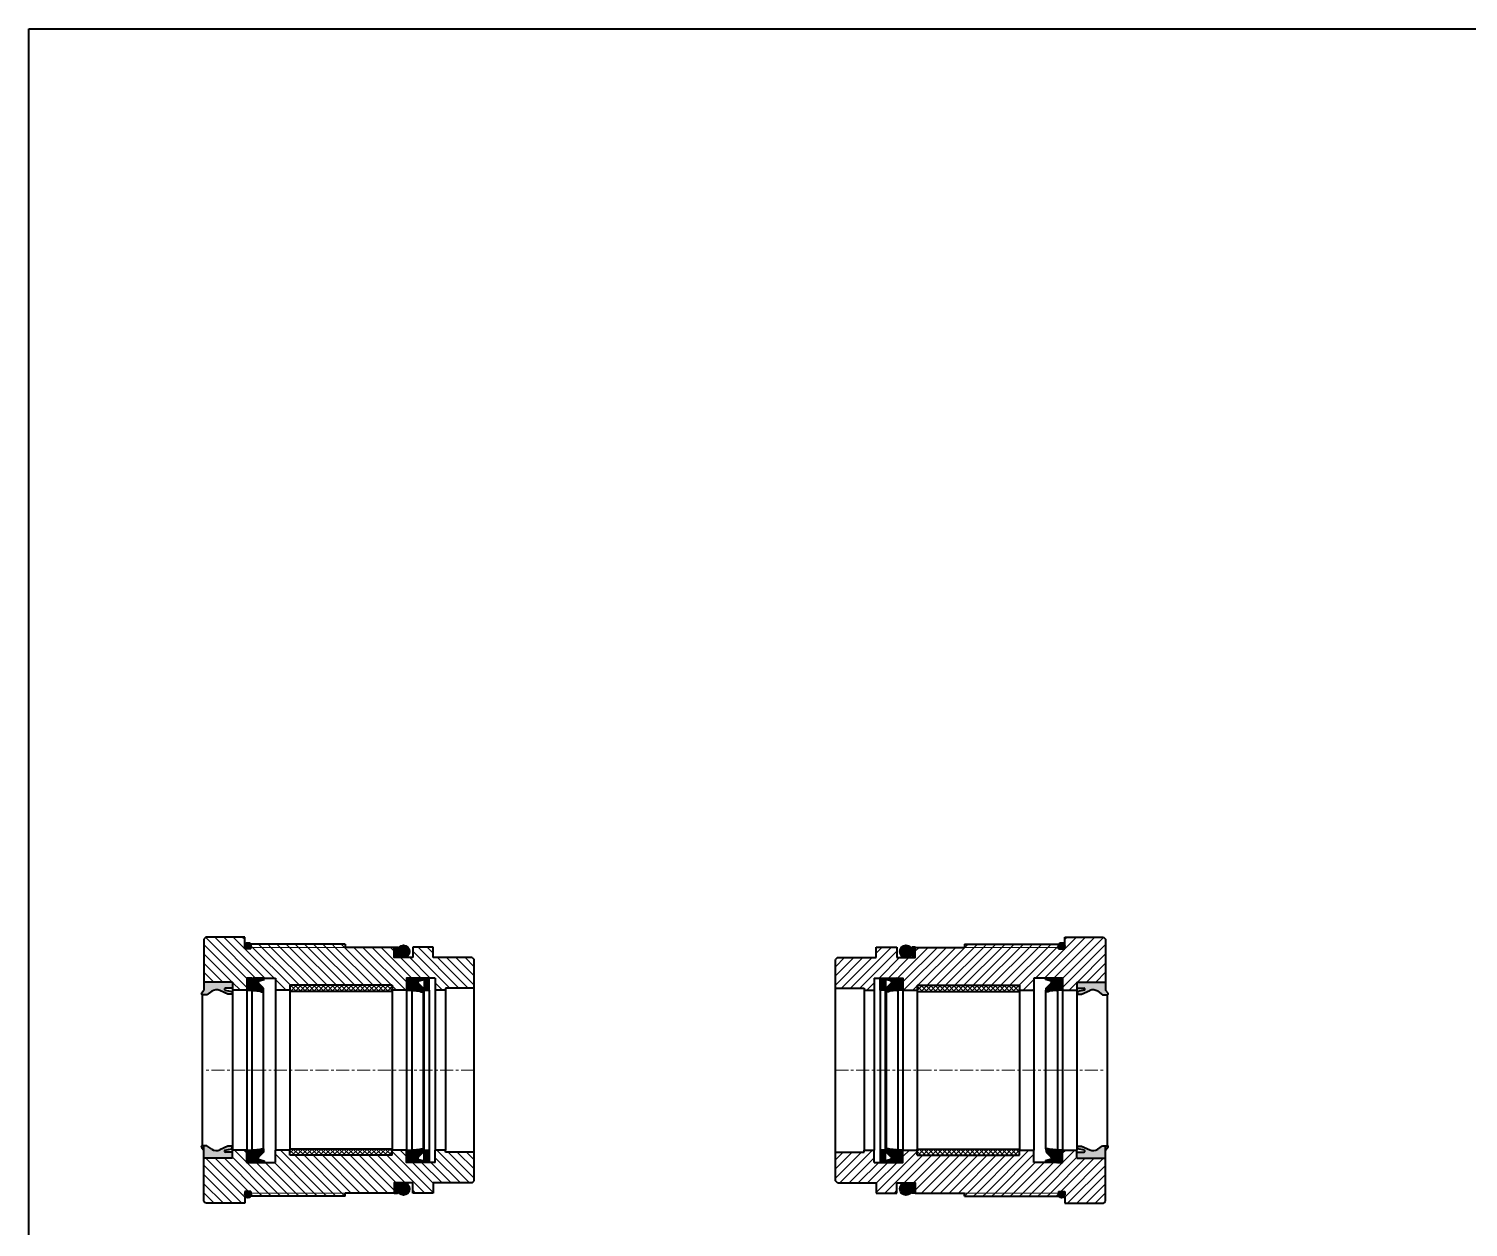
# Model space of a CAD drawing. Header units: millimetres. Extents: x -11382 to 23553, y -372 to 10786.
# Drawn here: x 12984 to 13687, y 5190 to 5775 of the extents above; entities that cross this region are included whole.
import ezdxf

# ---------------------------------------------------------------- set-up
doc = ezdxf.new("R2010")
doc.units = ezdxf.units.MM
doc.header["$LTSCALE"] = 0.2
doc.linetypes.add('CENTER', pattern=[50.8, 31.75, -6.35, 6.35, -6.35])
for name, color, linetype, lineweight in [('đường bao thấy', 7, 'Continuous', 40), ('đường mặt cắt', 160, 'Continuous', 15), ('đường nét mảnh', 220, 'Continuous', 15), ('đường nét tâm', 137, 'CENTER', 15)]:
    doc.layers.add(name, color=color, linetype=linetype, lineweight=lineweight)
pattern_1 = [(45, (-212.0643, 151.0592), (-2.245064, 2.245064), [])]
pattern_2 = [(45, (-212.0643, 151.0592), (-1.12253202, 1.12253202), []), (135, (-212.0643, 151.0592), (-1.12253202, -1.12253202), [])]
pattern_3 = [(135, (26791.1853, 151.0592), (2.245064, 2.245064), [])]
pattern_4 = [(135, (26791.1853, 151.0592), (1.12253202, 1.12253202), []), (45, (26791.1853, 151.0592), (1.12253202, -1.12253202), [])]

msp = doc.modelspace()

# ---------------------------------------------------------------- hatches: boundary and pattern name
at = {"layer": 'đường bao thấy'}
for color, points in [(256, [(13092.349, 5327.637, 1), (13089.349, 5327.637, 1)]), (256, [(13489.772, 5327.637, 1), (13486.772, 5327.637, 1)]), (256, [(13162.349, 5321.872), (13163.849, 5321.872), (13163.849, 5326.872), (13162.349, 5326.872)]), (2, [(13163.849, 5324.872, 1), (13169.849, 5324.872, 1)]), (2, [(13415.272, 5324.872, 1), (13409.272, 5324.872, 1)]), (256, [(13416.772, 5321.872), (13415.272, 5321.872), (13415.272, 5326.872), (13416.772, 5326.872)]), (3, [(13077.128, 5305.783), (13081.111, 5304.034), (13083.148, 5304.034), (13083.148, 5305.286), (13080.057, 5305.886, -1.1285066), (13079.937, 5306.872), (13083.349, 5306.872), (13083.349, 5309.872), (13069.349, 5309.872), (13069.349, 5306.01), (13068.179, 5304.531, 0.6268994), (13068.571, 5303.721), (13069.148, 5303.721), (13070.849, 5303.721), (13073.214, 5305.389, -0.2628217)]), (256, [(13090.349, 5311.872), (13092.849, 5311.872), (13092.849, 5305.872), (13090.349, 5305.872)]), (3, [(13092.849, 5311.177, -0.3797371), (13093.465, 5311.872), (13093.731, 5311.872), (13098.882, 5311.732), (13098.777, 5311.128), (13096.359, 5310.545, 0.5799233), (13096.02, 5309.378), (13098.461, 5306.85), (13098.478, 5305.184), (13097.427, 5305.184), (13096.797, 5305.447), (13093.491, 5305.784, -0.3901748), (13092.849, 5306.482)]), (256, [(13168.349, 5311.872), (13170.849, 5311.872), (13170.849, 5305.872), (13168.349, 5305.872)]), (3, [(13174.02, 5309.378), (13176.461, 5306.85), (13176.478, 5305.184), (13175.427, 5305.184), (13174.797, 5305.447), (13171.464, 5305.787, -0.3793349), (13170.849, 5306.482), (13170.849, 5311.177, -0.3797371), (13171.465, 5311.872), (13171.731, 5311.872), (13176.882, 5311.732), (13176.777, 5311.128), (13174.359, 5310.545, 0.5799233)]), (256, [(13179.389, 5305.872), (13176.889, 5305.872), (13176.889, 5311.872), (13179.389, 5311.872)]), (256, [(13399.732, 5305.872), (13402.232, 5305.872), (13402.232, 5311.872), (13399.732, 5311.872)]), (3, [(13405.101, 5309.378), (13402.66, 5306.85), (13402.643, 5305.184), (13403.694, 5305.184), (13404.324, 5305.447), (13407.657, 5305.787, 0.3793349), (13408.272, 5306.482), (13408.272, 5311.177, 0.3797371), (13407.656, 5311.872), (13407.39, 5311.872), (13402.239, 5311.732), (13402.344, 5311.128), (13404.762, 5310.545, -0.5799233)]), (256, [(13410.772, 5311.872), (13408.272, 5311.872), (13408.272, 5305.872), (13410.772, 5305.872)]), (3, [(13486.272, 5311.177, 0.3797371), (13485.656, 5311.872), (13485.39, 5311.872), (13480.239, 5311.732), (13480.344, 5311.128), (13482.762, 5310.545, -0.5799233), (13483.101, 5309.378), (13480.66, 5306.85), (13480.643, 5305.184), (13481.694, 5305.184), (13482.324, 5305.447), (13485.63, 5305.784, 0.3901748), (13486.272, 5306.482)]), (256, [(13488.772, 5311.872), (13486.272, 5311.872), (13486.272, 5305.872), (13488.772, 5305.872)]), (3, [(13501.993, 5305.783), (13498.009, 5304.034), (13495.973, 5304.034), (13495.973, 5305.286), (13499.064, 5305.886, 1.1285066), (13499.184, 5306.872), (13495.772, 5306.872), (13495.772, 5309.872), (13509.772, 5309.872), (13509.772, 5306.01), (13510.942, 5304.531, -0.6268994), (13510.55, 5303.721), (13509.973, 5303.721), (13508.272, 5303.721), (13505.907, 5305.389, 0.2628217)]), (3, [(13073.214, 5228.354), (13070.849, 5230.023), (13069.148, 5230.023), (13068.571, 5230.023, 0.6268994), (13068.179, 5229.213), (13069.349, 5227.733), (13069.349, 5223.872), (13083.349, 5223.872), (13083.349, 5226.872), (13079.937, 5226.872, -1.1285066), (13080.057, 5227.857), (13083.148, 5228.457), (13083.148, 5229.71), (13081.111, 5229.71), (13077.128, 5227.961, -0.2628217)]), (256, [(13090.349, 5227.872), (13092.849, 5227.872), (13092.849, 5221.872), (13090.349, 5221.872)]), (3, [(13092.849, 5222.567, 0.3797371), (13093.465, 5221.872), (13093.731, 5221.872), (13098.882, 5222.012), (13098.777, 5222.615), (13096.359, 5223.198, -0.5799233), (13096.02, 5224.365), (13098.461, 5226.893), (13098.478, 5228.559), (13097.427, 5228.559), (13096.797, 5228.296), (13093.491, 5227.959, 0.3901748), (13092.849, 5227.262)]), (256, [(13168.349, 5227.872), (13170.849, 5227.872), (13170.849, 5221.872), (13168.349, 5221.872)]), (3, [(13170.849, 5222.567, 0.3797371), (13171.465, 5221.872), (13171.731, 5221.872), (13176.882, 5222.012), (13176.777, 5222.615), (13174.359, 5223.198, -0.5799233), (13174.02, 5224.365), (13176.461, 5226.893), (13176.478, 5228.559), (13175.427, 5228.559), (13174.797, 5228.296), (13171.491, 5227.959, 0.3901748), (13170.849, 5227.262)]), (256, [(13179.389, 5221.872), (13176.889, 5221.872), (13176.889, 5227.872), (13179.389, 5227.872)]), (256, [(13399.732, 5221.872), (13402.232, 5221.872), (13402.232, 5227.872), (13399.732, 5227.872)]), (3, [(13408.272, 5222.567, -0.3797371), (13407.656, 5221.872), (13407.39, 5221.872), (13402.239, 5222.012), (13402.344, 5222.615), (13404.762, 5223.198, 0.5799233), (13405.101, 5224.365), (13402.66, 5226.893), (13402.643, 5228.559), (13403.694, 5228.559), (13404.324, 5228.296), (13407.63, 5227.959, -0.3901748), (13408.272, 5227.262)]), (256, [(13410.772, 5227.872), (13408.272, 5227.872), (13408.272, 5221.872), (13410.772, 5221.872)]), (3, [(13486.272, 5222.567, -0.3797371), (13485.656, 5221.872), (13485.39, 5221.872), (13480.239, 5222.012), (13480.344, 5222.615), (13482.762, 5223.198, 0.5799233), (13483.101, 5224.365), (13480.66, 5226.893), (13480.643, 5228.559), (13481.694, 5228.559), (13482.324, 5228.296), (13485.63, 5227.959, -0.3901748), (13486.272, 5227.262)]), (256, [(13488.772, 5227.872), (13486.272, 5227.872), (13486.272, 5221.872), (13488.772, 5221.872)]), (3, [(13505.907, 5228.354), (13508.272, 5230.023), (13509.973, 5230.023), (13510.55, 5230.023, -0.6268994), (13510.942, 5229.213), (13509.772, 5227.733), (13509.772, 5223.872), (13495.772, 5223.872), (13495.772, 5226.872), (13499.184, 5226.872, 1.1285066), (13499.064, 5227.857), (13495.973, 5228.457), (13495.973, 5229.71), (13498.009, 5229.71), (13501.993, 5227.961, 0.2628217)]), (256, [(13162.349, 5206.872), (13163.849, 5206.872), (13163.849, 5211.872), (13162.349, 5211.872)]), (2, [(13169.849, 5208.872, 1), (13163.849, 5208.872, 1)]), (2, [(13415.272, 5208.872, 1), (13409.272, 5208.872, 1)]), (256, [(13416.772, 5206.872), (13415.272, 5206.872), (13415.272, 5211.872), (13416.772, 5211.872)]), (256, [(13092.349, 5206.106, 1), (13089.349, 5206.106, 1)]), (256, [(13489.772, 5206.106, 1), (13486.772, 5206.106, 1)])]:
    msp.add_hatch(color=color, dxfattribs=at).paths.add_polyline_path(points)
at = {"layer": 'đường mặt cắt'}
h = msp.add_hatch(dxfattribs=at)
h.set_pattern_fill('ANSI31', color=256, style=0)
h.set_pattern_definition(pattern_3)
h.paths.add_polyline_path([(13092.124, 5326.848, -0.7552687), (13089.349, 5327.637), (13089.349, 5331.872), (13069.349, 5331.872), (13069.349, 5309.872), (13083.349, 5309.872), (13083.349, 5305.872), (13090.349, 5305.872), (13090.349, 5311.872), (13093.465, 5311.872, -0.0434044), (13093.587, 5311.876), (13093.731, 5311.872), (13104.349, 5311.872), (13104.349, 5305.872), (13111.349, 5305.872), (13111.349, 5308.372), (13161.349, 5308.372), (13161.349, 5305.872), (13168.349, 5305.872), (13168.349, 5311.872), (13171.465, 5311.872, -0.0434044), (13171.587, 5311.876), (13171.731, 5311.872), (13182.349, 5311.872), (13182.349, 5305.872), (13187.349, 5305.872), (13187.349, 5306.872), (13201.349, 5306.872), (13201.349, 5321.872), (13181.349, 5321.872), (13181.349, 5326.872), (13171.349, 5326.872), (13171.349, 5321.872), (13162.349, 5321.872), (13162.349, 5326.848), (13138.349, 5326.848)])
h = msp.add_hatch(dxfattribs=at)
h.set_pattern_fill('ANSI31', color=256, style=0)
h.set_pattern_definition(pattern_1)
h.paths.add_polyline_path([(13486.997, 5326.848, 0.7552687), (13489.772, 5327.637), (13489.772, 5331.872), (13509.772, 5331.872), (13509.772, 5309.872), (13495.772, 5309.872), (13495.772, 5305.872), (13488.772, 5305.872), (13488.772, 5311.872), (13485.656, 5311.872, 0.0434044), (13485.534, 5311.876), (13485.39, 5311.872), (13474.772, 5311.872), (13474.772, 5305.872), (13467.772, 5305.872), (13467.772, 5308.372), (13417.772, 5308.372), (13417.772, 5305.872), (13410.772, 5305.872), (13410.772, 5311.872), (13407.656, 5311.872, 0.0434044), (13407.534, 5311.876), (13407.39, 5311.872), (13396.772, 5311.872), (13396.772, 5305.872), (13391.772, 5305.872), (13391.772, 5306.872), (13377.772, 5306.872), (13377.772, 5321.872), (13397.772, 5321.872), (13397.772, 5326.872), (13407.772, 5326.872), (13407.772, 5321.872), (13416.772, 5321.872), (13416.772, 5326.848), (13440.772, 5326.848)])
h = msp.add_hatch(dxfattribs=at)
h.set_pattern_fill('ANSI31', color=256, style=0)
h.set_pattern_definition(pattern_3)
h.paths.add_polyline_path([(13138.349, 5328.448), (13138.349, 5326.848), (13092.124, 5326.848, 0.1394267), (13092.349, 5327.637), (13092.349, 5328.448)])
h = msp.add_hatch(dxfattribs=at)
h.set_pattern_fill('ANSI31', color=256, style=0)
h.set_pattern_definition(pattern_1)
h.paths.add_polyline_path([(13440.772, 5328.448), (13440.772, 5326.848), (13486.997, 5326.848, -0.1394267), (13486.772, 5327.637), (13486.772, 5328.448)])
h = msp.add_hatch(dxfattribs=at)
h.set_pattern_fill('ANSI37', color=1, scale=0.5, style=0)
h.set_pattern_definition(pattern_4)
h.paths.add_polyline_path([(13111.349, 5305.372), (13111.349, 5308.372), (13161.349, 5308.372), (13161.349, 5305.372)])
h = msp.add_hatch(dxfattribs=at)
h.set_pattern_fill('ANSI37', color=1, scale=0.5, style=0)
h.set_pattern_definition(pattern_2)
h.paths.add_polyline_path([(13467.772, 5305.372), (13467.772, 5308.372), (13417.772, 5308.372), (13417.772, 5305.372)])
h = msp.add_hatch(dxfattribs=at)
h.set_pattern_fill('ANSI31', color=256, style=0)
h.set_pattern_definition(pattern_3)
h.paths.add_polyline_path([(13111.349, 5225.372), (13111.349, 5227.872), (13104.349, 5227.872), (13104.349, 5221.872), (13090.349, 5221.872), (13090.349, 5227.872), (13083.349, 5227.872), (13083.349, 5223.872), (13069.349, 5223.872), (13069.349, 5201.872), (13089.349, 5201.872), (13089.349, 5205.296), (13089.587, 5205.296, -0.1437232), (13089.349, 5206.106, -0.7552687), (13092.124, 5206.896), (13138.349, 5206.896), (13162.349, 5206.896), (13162.349, 5211.872), (13171.349, 5211.872), (13171.349, 5206.872), (13181.349, 5206.872), (13181.349, 5211.872), (13201.349, 5211.872), (13201.349, 5226.872), (13187.349, 5226.872), (13187.349, 5227.872), (13182.349, 5227.872), (13182.349, 5221.872), (13168.349, 5221.872), (13168.349, 5227.872), (13161.349, 5227.872), (13161.349, 5225.372)])
h = msp.add_hatch(dxfattribs=at)
h.set_pattern_fill('ANSI37', color=1, scale=0.5, style=0)
h.set_pattern_definition(pattern_4)
h.paths.add_polyline_path([(13111.349, 5225.372), (13111.349, 5228.372), (13161.349, 5228.372), (13161.349, 5225.372)])
h = msp.add_hatch(dxfattribs=at)
h.set_pattern_fill('ANSI31', color=256, style=0)
h.set_pattern_definition(pattern_1)
h.paths.add_polyline_path([(13467.772, 5225.372), (13467.772, 5227.872), (13474.772, 5227.872), (13474.772, 5221.872), (13488.772, 5221.872), (13488.772, 5227.872), (13495.772, 5227.872), (13495.772, 5223.872), (13509.772, 5223.872), (13509.772, 5201.872), (13489.772, 5201.872), (13489.772, 5205.296), (13489.534, 5205.296, 0.1437232), (13489.772, 5206.106, 0.7552687), (13486.997, 5206.896), (13440.772, 5206.896), (13416.772, 5206.896), (13416.772, 5211.872), (13407.772, 5211.872), (13407.772, 5206.872), (13397.772, 5206.872), (13397.772, 5211.872), (13377.772, 5211.872), (13377.772, 5226.872), (13391.772, 5226.872), (13391.772, 5227.872), (13396.772, 5227.872), (13396.772, 5221.872), (13410.772, 5221.872), (13410.772, 5227.872), (13417.772, 5227.872), (13417.772, 5225.372)])
h = msp.add_hatch(dxfattribs=at)
h.set_pattern_fill('ANSI37', color=1, scale=0.5, style=0)
h.set_pattern_definition(pattern_2)
h.paths.add_polyline_path([(13467.772, 5225.372), (13467.772, 5228.372), (13417.772, 5228.372), (13417.772, 5225.372)])
h = msp.add_hatch(dxfattribs=at)
h.set_pattern_fill('ANSI31', color=256, style=0)
h.set_pattern_definition(pattern_3)
h.paths.add_polyline_path([(13138.349, 5206.896), (13138.349, 5205.296), (13092.349, 5205.296), (13092.349, 5206.106, 0.1394267), (13092.124, 5206.896)])
h = msp.add_hatch(dxfattribs=at)
h.set_pattern_fill('ANSI31', color=256, style=0)
h.set_pattern_definition(pattern_1)
h.paths.add_polyline_path([(13440.772, 5206.896), (13440.772, 5205.296), (13486.772, 5205.296), (13486.772, 5206.106, -0.1394267), (13486.997, 5206.896)])

# ---------------------------------------------------------------- linework, layer by layer
at = {"layer": 'đường bao thấy'}
for p, q in [((13070.349, 5331.872), (13069.349, 5330.872)), ((13069.349, 5330.872), (13069.349, 5306.01)), ((13089.349, 5331.872), (13070.349, 5331.872)), ((13089.349, 5327.648), (13089.349, 5331.872)), ((13489.772, 5331.872), (13508.772, 5331.872)), ((13489.772, 5327.648), (13489.772, 5331.872)), ((13508.772, 5331.872), (13509.772, 5330.872)), ((13509.772, 5330.872), (13509.772, 5306.01)), ((13089.349, 5326.137), (13089.349, 5327.648)), ((13090.849, 5326.137), (13089.349, 5326.137)), ((13092.349, 5326.137), (13090.849, 5326.137)), ((13138.349, 5328.448), (13092.349, 5328.448)), ((13092.349, 5326.137), (13092.349, 5328.448)), ((13138.349, 5328.448), (13138.349, 5326.848)), ((13162.349, 5326.848), (13138.349, 5326.848)), ((13162.349, 5321.872), (13162.349, 5326.848)), ((13171.349, 5321.872), (13162.349, 5321.872)), ((13171.349, 5326.872), (13171.349, 5321.872)), ((13181.349, 5326.872), (13171.349, 5326.872)), ((13181.349, 5321.872), (13181.349, 5326.872)), ((13200.349, 5321.872), (13181.349, 5321.872)), ((13200.349, 5321.872), (13201.349, 5320.872)), ((13378.772, 5321.872), (13377.772, 5320.872)), ((13378.772, 5321.872), (13397.772, 5321.872)), ((13397.772, 5321.872), (13397.772, 5326.872)), ((13397.772, 5326.872), (13407.772, 5326.872)), ((13407.772, 5326.872), (13407.772, 5321.872)), ((13407.772, 5321.872), (13416.772, 5321.872)), ((13416.772, 5321.872), (13416.772, 5326.848)), ((13416.772, 5326.848), (13440.772, 5326.848)), ((13440.772, 5328.448), (13440.772, 5326.848)), ((13440.772, 5328.448), (13486.772, 5328.448)), ((13486.772, 5326.137), (13486.772, 5328.448)), ((13486.772, 5326.137), (13488.272, 5326.137)), ((13488.272, 5326.137), (13489.772, 5326.137)), ((13489.772, 5326.137), (13489.772, 5327.648)), ((13201.349, 5212.872), (13201.349, 5320.872)), ((13377.772, 5212.872), (13377.772, 5320.872)), ((13083.349, 5309.872), (13069.349, 5309.872)), ((13083.349, 5309.872), (13069.349, 5309.872)), ((13069.349, 5309.872), (13069.349, 5306.01)), ((13083.349, 5309.872), (13083.349, 5305.872)), ((13083.349, 5309.872), (13083.349, 5306.872)), ((13090.349, 5311.872), (13090.349, 5305.872)), ((13090.349, 5311.872), (13104.349, 5311.872)), ((13090.349, 5311.872), (13090.349, 5305.872)), ((13092.849, 5311.177), (13092.849, 5306.482)), ((13098.882, 5311.732), (13093.549, 5311.877)), ((13098.461, 5306.85), (13096.02, 5309.378)), ((13096.359, 5310.545), (13098.777, 5311.128)), ((13098.777, 5311.128), (13098.882, 5311.732)), ((13104.349, 5311.872), (13104.349, 5305.872)), ((13104.349, 5308.372), (13104.349, 5305.872)), ((13111.349, 5308.372), (13111.349, 5305.372)), ((13161.349, 5308.372), (13111.349, 5308.372)), ((13161.349, 5308.372), (13161.349, 5305.372)), ((13168.349, 5311.872), (13168.349, 5305.872)), ((13182.349, 5311.872), (13168.349, 5311.872)), ((13170.849, 5311.177), (13170.849, 5306.482)), ((13176.882, 5311.732), (13171.549, 5311.877)), ((13176.461, 5306.85), (13174.02, 5309.378)), ((13174.359, 5310.545), (13176.777, 5311.128)), ((13176.777, 5311.128), (13176.882, 5311.732)), ((13182.349, 5311.872), (13182.349, 5305.872)), ((13396.772, 5311.872), (13396.772, 5305.872)), ((13396.772, 5311.872), (13410.772, 5311.872)), ((13402.239, 5311.732), (13407.572, 5311.877)), ((13402.344, 5311.128), (13402.239, 5311.732)), ((13404.762, 5310.545), (13402.344, 5311.128)), ((13402.66, 5306.85), (13405.101, 5309.378)), ((13408.272, 5311.177), (13408.272, 5306.482)), ((13410.772, 5311.872), (13410.772, 5305.872)), ((13417.772, 5308.372), (13417.772, 5305.372)), ((13417.772, 5308.372), (13467.772, 5308.372)), ((13467.772, 5308.372), (13467.772, 5305.372)), ((13474.772, 5311.872), (13474.772, 5305.872)), ((13488.772, 5311.872), (13474.772, 5311.872)), ((13474.772, 5308.372), (13474.772, 5305.872)), ((13480.239, 5311.732), (13485.572, 5311.877)), ((13480.344, 5311.128), (13480.239, 5311.732)), ((13482.762, 5310.545), (13480.344, 5311.128)), ((13480.66, 5306.85), (13483.101, 5309.378)), ((13486.272, 5311.177), (13486.272, 5306.482)), ((13488.772, 5311.872), (13488.772, 5305.872)), ((13488.772, 5311.872), (13488.772, 5305.872)), ((13495.772, 5309.872), (13509.772, 5309.872)), ((13495.772, 5309.872), (13495.772, 5305.872)), ((13495.772, 5309.872), (13509.772, 5309.872)), ((13495.772, 5309.872), (13495.772, 5306.872)), ((13509.772, 5309.872), (13509.772, 5306.01)), ((13068.179, 5304.531), (13069.349, 5306.01)), ((13069.148, 5303.721), (13068.571, 5303.721)), ((13068.571, 5303.721), (13068.571, 5230.023)), ((13070.849, 5303.721), (13069.148, 5303.721)), ((13073.214, 5305.389), (13070.849, 5303.721)), ((13081.111, 5304.034), (13077.128, 5305.783)), ((13079.645, 5305.966), (13083.148, 5305.286)), ((13083.349, 5306.872), (13079.937, 5306.872)), ((13083.148, 5304.034), (13081.111, 5304.034)), ((13083.148, 5305.286), (13083.148, 5304.034)), ((13090.349, 5305.872), (13083.349, 5305.872)), ((13083.349, 5305.872), (13083.349, 5227.872)), ((13090.349, 5305.872), (13090.349, 5227.872)), ((13092.849, 5305.872), (13092.849, 5227.872)), ((13093.491, 5305.784), (13096.797, 5305.447)), ((13096.797, 5305.447), (13097.427, 5305.184)), ((13097.427, 5305.184), (13098.478, 5305.184)), ((13098.478, 5305.184), (13098.461, 5306.85)), ((13098.478, 5228.559), (13098.478, 5305.184)), ((13111.349, 5305.872), (13104.349, 5305.872)), ((13104.349, 5305.872), (13104.349, 5227.872)), ((13161.349, 5305.372), (13111.349, 5305.372)), ((13111.349, 5305.372), (13111.349, 5228.372)), ((13168.349, 5305.872), (13161.349, 5305.872)), ((13161.349, 5305.372), (13161.349, 5228.372)), ((13168.349, 5305.872), (13168.349, 5227.872)), ((13170.849, 5305.872), (13170.849, 5227.872)), ((13171.491, 5305.784), (13174.797, 5305.447)), ((13174.797, 5305.447), (13175.427, 5305.184)), ((13175.427, 5305.184), (13176.478, 5305.184)), ((13176.478, 5305.184), (13176.461, 5306.85)), ((13176.478, 5305.184), (13176.478, 5228.559)), ((13176.889, 5227.872), (13176.889, 5305.872)), ((13179.389, 5305.872), (13179.389, 5227.872)), ((13187.349, 5305.872), (13182.349, 5305.872)), ((13182.349, 5305.872), (13182.349, 5227.872)), ((13187.349, 5306.872), (13187.349, 5305.872)), ((13201.349, 5306.872), (13187.349, 5306.872)), ((13187.349, 5305.872), (13187.349, 5227.872)), ((13377.772, 5306.872), (13391.772, 5306.872)), ((13391.772, 5306.872), (13391.772, 5305.872)), ((13391.772, 5305.872), (13396.772, 5305.872)), ((13391.772, 5305.872), (13391.772, 5227.872)), ((13396.772, 5305.872), (13396.772, 5227.872)), ((13399.732, 5305.872), (13399.732, 5227.872)), ((13402.232, 5227.872), (13402.232, 5305.872)), ((13402.643, 5305.184), (13402.66, 5306.85)), ((13403.694, 5305.184), (13402.643, 5305.184)), ((13402.643, 5305.184), (13402.643, 5228.559)), ((13404.324, 5305.447), (13403.694, 5305.184)), ((13407.63, 5305.784), (13404.324, 5305.447)), ((13408.272, 5305.872), (13408.272, 5227.872)), ((13410.772, 5305.872), (13417.772, 5305.872)), ((13410.772, 5305.872), (13410.772, 5227.872)), ((13417.772, 5305.372), (13467.772, 5305.372)), ((13417.772, 5305.372), (13417.772, 5228.372)), ((13467.772, 5305.872), (13474.772, 5305.872)), ((13467.772, 5305.372), (13467.772, 5228.372)), ((13474.772, 5305.872), (13474.772, 5227.872)), ((13480.643, 5305.184), (13480.66, 5306.85)), ((13481.694, 5305.184), (13480.643, 5305.184)), ((13480.643, 5228.559), (13480.643, 5305.184)), ((13482.324, 5305.447), (13481.694, 5305.184)), ((13485.63, 5305.784), (13482.324, 5305.447)), ((13486.272, 5305.872), (13486.272, 5227.872)), ((13488.772, 5305.872), (13495.772, 5305.872)), ((13488.772, 5305.872), (13488.772, 5227.872)), ((13495.772, 5306.872), (13499.184, 5306.872)), ((13495.772, 5305.872), (13495.772, 5227.872)), ((13499.476, 5305.966), (13495.973, 5305.286)), ((13495.973, 5305.286), (13495.973, 5304.034)), ((13495.973, 5304.034), (13498.009, 5304.034)), ((13498.009, 5304.034), (13501.993, 5305.783)), ((13505.907, 5305.389), (13508.272, 5303.721)), ((13508.272, 5303.721), (13509.973, 5303.721)), ((13510.942, 5304.531), (13509.772, 5306.01)), ((13509.973, 5303.721), (13510.55, 5303.721)), ((13510.55, 5303.721), (13510.55, 5230.023)), ((13068.179, 5229.213), (13069.349, 5227.733)), ((13069.148, 5230.023), (13068.571, 5230.023)), ((13070.849, 5230.023), (13069.148, 5230.023)), ((13069.349, 5202.872), (13069.349, 5230.023)), ((13069.349, 5223.872), (13069.349, 5227.733)), ((13083.349, 5223.872), (13069.349, 5223.872)), ((13083.349, 5223.872), (13069.349, 5223.872)), ((13083.349, 5223.872), (13069.349, 5223.872)), ((13073.214, 5228.354), (13070.849, 5230.023)), ((13081.111, 5229.71), (13077.128, 5227.961)), ((13079.645, 5227.777), (13083.148, 5228.457)), ((13083.349, 5226.872), (13079.937, 5226.872)), ((13083.148, 5229.71), (13081.111, 5229.71)), ((13083.148, 5228.457), (13083.148, 5229.71)), ((13090.349, 5227.872), (13083.349, 5227.872)), ((13083.349, 5223.872), (13083.349, 5227.872)), ((13083.349, 5223.872), (13083.349, 5227.872)), ((13083.349, 5223.872), (13083.349, 5226.872)), ((13090.349, 5221.872), (13090.349, 5227.872)), ((13090.349, 5221.872), (13090.349, 5227.872)), ((13090.349, 5221.872), (13090.349, 5227.872)), ((13092.849, 5222.567), (13092.849, 5227.262)), ((13093.491, 5227.959), (13096.797, 5228.296)), ((13098.461, 5226.893), (13096.02, 5224.365)), ((13096.797, 5228.296), (13097.427, 5228.559)), ((13097.427, 5228.559), (13098.478, 5228.559)), ((13098.478, 5228.559), (13098.461, 5226.893)), ((13104.349, 5225.372), (13104.349, 5227.872)), ((13111.349, 5227.872), (13104.349, 5227.872)), ((13104.349, 5221.872), (13104.349, 5227.872)), ((13111.349, 5225.372), (13111.349, 5228.372)), ((13161.349, 5228.372), (13111.349, 5228.372)), ((13161.349, 5225.372), (13111.349, 5225.372)), ((13161.349, 5225.372), (13161.349, 5228.372)), ((13168.349, 5227.872), (13161.349, 5227.872)), ((13168.349, 5221.872), (13168.349, 5227.872)), ((13168.349, 5221.872), (13168.349, 5227.872)), ((13170.849, 5222.567), (13170.849, 5227.262)), ((13171.491, 5227.959), (13174.797, 5228.296)), ((13176.461, 5226.893), (13174.02, 5224.365)), ((13174.797, 5228.296), (13175.427, 5228.559)), ((13175.427, 5228.559), (13176.478, 5228.559)), ((13176.478, 5228.559), (13176.461, 5226.893)), ((13182.349, 5221.872), (13182.349, 5227.872)), ((13187.349, 5227.872), (13182.349, 5227.872)), ((13187.349, 5226.872), (13187.349, 5227.872)), ((13201.349, 5226.872), (13187.349, 5226.872)), ((13377.772, 5226.872), (13391.772, 5226.872)), ((13391.772, 5226.872), (13391.772, 5227.872)), ((13391.772, 5227.872), (13396.772, 5227.872)), ((13396.772, 5221.872), (13396.772, 5227.872)), ((13403.694, 5228.559), (13402.643, 5228.559)), ((13402.643, 5228.559), (13402.66, 5226.893)), ((13402.66, 5226.893), (13405.101, 5224.365)), ((13404.324, 5228.296), (13403.694, 5228.559)), ((13407.63, 5227.959), (13404.324, 5228.296)), ((13408.272, 5222.567), (13408.272, 5227.262)), ((13410.772, 5221.872), (13410.772, 5227.872)), ((13410.772, 5227.872), (13417.772, 5227.872)), ((13410.772, 5221.872), (13410.772, 5227.872)), ((13417.772, 5225.372), (13417.772, 5228.372)), ((13417.772, 5228.372), (13467.772, 5228.372)), ((13417.772, 5225.372), (13467.772, 5225.372)), ((13467.772, 5225.372), (13467.772, 5228.372)), ((13467.772, 5227.872), (13474.772, 5227.872)), ((13474.772, 5225.372), (13474.772, 5227.872)), ((13474.772, 5221.872), (13474.772, 5227.872)), ((13481.694, 5228.559), (13480.643, 5228.559)), ((13480.643, 5228.559), (13480.66, 5226.893)), ((13480.66, 5226.893), (13483.101, 5224.365)), ((13482.324, 5228.296), (13481.694, 5228.559)), ((13485.63, 5227.959), (13482.324, 5228.296)), ((13486.272, 5222.567), (13486.272, 5227.262)), ((13488.772, 5227.872), (13495.772, 5227.872)), ((13488.772, 5221.872), (13488.772, 5227.872)), ((13488.772, 5221.872), (13488.772, 5227.872)), ((13488.772, 5221.872), (13488.772, 5227.872)), ((13495.772, 5223.872), (13495.772, 5227.872)), ((13495.772, 5223.872), (13495.772, 5227.872)), ((13495.772, 5223.872), (13495.772, 5226.872)), ((13495.772, 5226.872), (13499.184, 5226.872)), ((13495.772, 5223.872), (13509.772, 5223.872)), ((13495.772, 5223.872), (13509.772, 5223.872)), ((13495.772, 5223.872), (13509.772, 5223.872)), ((13495.973, 5228.457), (13495.973, 5229.71)), ((13495.973, 5229.71), (13498.009, 5229.71)), ((13499.476, 5227.777), (13495.973, 5228.457)), ((13498.009, 5229.71), (13501.993, 5227.961)), ((13505.907, 5228.354), (13508.272, 5230.023)), ((13508.272, 5230.023), (13509.973, 5230.023)), ((13509.772, 5202.872), (13509.772, 5230.023)), ((13510.942, 5229.213), (13509.772, 5227.733)), ((13509.772, 5223.872), (13509.772, 5227.733)), ((13509.973, 5230.023), (13510.55, 5230.023)), ((13090.349, 5221.872), (13104.349, 5221.872)), ((13098.882, 5222.012), (13093.549, 5221.867)), ((13096.359, 5223.198), (13098.777, 5222.615)), ((13098.777, 5222.615), (13098.882, 5222.012)), ((13182.349, 5221.872), (13168.349, 5221.872)), ((13176.882, 5222.012), (13171.549, 5221.867)), ((13174.359, 5223.198), (13176.777, 5222.615)), ((13176.777, 5222.615), (13176.882, 5222.012)), ((13396.772, 5221.872), (13410.772, 5221.872)), ((13402.344, 5222.615), (13402.239, 5222.012)), ((13402.239, 5222.012), (13407.572, 5221.867)), ((13404.762, 5223.198), (13402.344, 5222.615)), ((13488.772, 5221.872), (13474.772, 5221.872)), ((13480.344, 5222.615), (13480.239, 5222.012)), ((13480.239, 5222.012), (13485.572, 5221.867)), ((13482.762, 5223.198), (13480.344, 5222.615)), ((13162.349, 5211.872), (13162.349, 5206.896)), ((13171.349, 5211.872), (13162.349, 5211.872)), ((13162.349, 5211.872), (13162.349, 5206.896)), ((13171.349, 5206.872), (13171.349, 5211.872)), ((13200.349, 5211.872), (13181.349, 5211.872)), ((13181.349, 5211.872), (13181.349, 5206.872)), ((13200.349, 5211.872), (13201.349, 5212.872)), ((13378.772, 5211.872), (13377.772, 5212.872)), ((13378.772, 5211.872), (13397.772, 5211.872)), ((13397.772, 5211.872), (13397.772, 5206.872)), ((13407.772, 5206.872), (13407.772, 5211.872)), ((13407.772, 5211.872), (13416.772, 5211.872)), ((13416.772, 5211.872), (13416.772, 5206.896)), ((13416.772, 5211.872), (13416.772, 5206.896)), ((13070.349, 5201.872), (13069.349, 5202.872)), ((13090.849, 5207.606), (13089.349, 5207.606)), ((13089.349, 5207.606), (13089.349, 5206.096)), ((13092.111, 5205.296), (13089.349, 5205.296)), ((13089.349, 5205.296), (13089.349, 5201.872)), ((13092.349, 5207.606), (13090.849, 5207.606)), ((13092.349, 5207.606), (13092.349, 5205.296)), ((13092.349, 5206.096), (13092.349, 5205.296)), ((13138.349, 5205.296), (13092.349, 5205.296)), ((13138.349, 5205.296), (13138.349, 5206.896)), ((13162.349, 5206.896), (13138.349, 5206.896)), ((13181.349, 5206.872), (13171.349, 5206.872)), ((13397.772, 5206.872), (13407.772, 5206.872)), ((13416.772, 5206.896), (13440.772, 5206.896)), ((13440.772, 5205.296), (13440.772, 5206.896)), ((13440.772, 5205.296), (13486.772, 5205.296)), ((13486.772, 5207.606), (13486.772, 5205.296)), ((13486.772, 5207.606), (13488.272, 5207.606)), ((13486.772, 5206.096), (13486.772, 5205.296)), ((13487.01, 5205.296), (13489.772, 5205.296)), ((13488.272, 5207.606), (13489.772, 5207.606)), ((13489.772, 5207.606), (13489.772, 5206.096)), ((13489.772, 5205.296), (13489.772, 5201.872)), ((13508.772, 5201.872), (13509.772, 5202.872)), ((13089.349, 5201.872), (13070.349, 5201.872)), ((13489.772, 5201.872), (13508.772, 5201.872))]:
    msp.add_line(p, q, dxfattribs=at)
at = {"layer": 'đường bao thấy', "ltscale": 5}
msp.add_lwpolyline([(12983.847, 5775.37), (18024.825, 5775.37), (18024.825, 1397.743), (12983.847, 1397.743)], close=True, dxfattribs=at)
at = {"layer": 'đường bao thấy'}
for points in [[(13163.849, 5321.872), (13162.349, 5321.872), (13162.349, 5326.872), (13163.849, 5326.872)], [(13415.272, 5321.872), (13416.772, 5321.872), (13416.772, 5326.872), (13415.272, 5326.872)], [(13092.849, 5311.872), (13090.349, 5311.872), (13090.349, 5305.872), (13092.849, 5305.872)], [(13170.849, 5311.872), (13168.349, 5311.872), (13168.349, 5305.872), (13170.849, 5305.872)], [(13179.389, 5311.872), (13176.889, 5311.872), (13176.889, 5305.872), (13179.389, 5305.872)], [(13399.732, 5311.872), (13402.232, 5311.872), (13402.232, 5305.872), (13399.732, 5305.872)], [(13408.272, 5311.872), (13410.772, 5311.872), (13410.772, 5305.872), (13408.272, 5305.872)], [(13486.272, 5311.872), (13488.772, 5311.872), (13488.772, 5305.872), (13486.272, 5305.872)], [(13092.849, 5221.872), (13090.349, 5221.872), (13090.349, 5227.872), (13092.849, 5227.872)], [(13170.849, 5221.872), (13168.349, 5221.872), (13168.349, 5227.872), (13170.849, 5227.872)], [(13179.389, 5221.872), (13176.889, 5221.872), (13176.889, 5227.872), (13179.389, 5227.872)], [(13399.732, 5221.872), (13402.232, 5221.872), (13402.232, 5227.872), (13399.732, 5227.872)], [(13408.272, 5221.872), (13410.772, 5221.872), (13410.772, 5227.872), (13408.272, 5227.872)], [(13486.272, 5221.872), (13488.772, 5221.872), (13488.772, 5227.872), (13486.272, 5227.872)], [(13163.849, 5211.872), (13162.349, 5211.872), (13162.349, 5206.872), (13163.849, 5206.872)], [(13415.272, 5211.872), (13416.772, 5211.872), (13416.772, 5206.872), (13415.272, 5206.872)]]:
    msp.add_lwpolyline(points, close=True, dxfattribs=at)
for centre, radius in [((13090.849, 5327.637), 1.5), ((13488.272, 5327.637), 1.5), ((13166.849, 5324.872), 3), ((13412.272, 5324.872), 3), ((13166.849, 5208.872), 3), ((13412.272, 5208.872), 3), ((13090.849, 5206.106), 1.5), ((13488.272, 5206.106), 1.5)]:
    msp.add_circle(centre, radius, dxfattribs=at)
for centre, radius, start, end in [((13093.549, 5311.177), 0.7, 90, 180), ((13096.523, 5309.865), 0.7, 103.558686, 224.000462), ((13171.549, 5311.177), 0.7, 90, 180), ((13174.523, 5309.865), 0.7, 103.558686, 224.000462), ((13404.598, 5309.865), 0.7, 315.999538, 76.441314), ((13407.572, 5311.177), 0.7, 0, 90), ((13482.598, 5309.865), 0.7, 315.999538, 76.441314), ((13485.572, 5311.177), 0.7, 0, 90), ((13068.571, 5304.221), 0.5, 141.665699, 270), ((13075.52, 5302.12), 4, 66.294992, 125.197171), ((13079.937, 5306.372), 0.5, 90, 234.214895), ((13093.549, 5306.482), 0.7, 180, 265.257904), ((13171.549, 5306.482), 0.7, 180, 265.257904), ((13407.572, 5306.482), 0.7, 274.742096, 0), ((13485.572, 5306.482), 0.7, 274.742096, 0), ((13499.184, 5306.372), 0.5, 305.785105, 90), ((13503.601, 5302.12), 4, 54.802829, 113.705008), ((13510.55, 5304.221), 0.5, 270, 38.334301), ((13068.571, 5229.523), 0.5, 90, 218.334301), ((13075.52, 5231.623), 4, 234.802829, 293.705008), ((13079.937, 5227.372), 0.5, 125.785105, 270), ((13093.549, 5227.262), 0.7, 94.742096, 180), ((13096.523, 5223.879), 0.7, 135.999538, 256.441314), ((13171.549, 5227.262), 0.7, 94.742096, 180), ((13174.523, 5223.879), 0.7, 135.999538, 256.441314), ((13404.598, 5223.879), 0.7, 283.558686, 44.000462), ((13407.572, 5227.262), 0.7, 0, 85.257904), ((13482.598, 5223.879), 0.7, 283.558686, 44.000462), ((13485.572, 5227.262), 0.7, 0, 85.257904), ((13499.184, 5227.372), 0.5, 270, 54.214895), ((13503.601, 5231.623), 4, 246.294992, 305.197171), ((13510.55, 5229.523), 0.5, 321.665699, 90), ((13093.549, 5222.567), 0.7, 180, 270), ((13171.549, 5222.567), 0.7, 180, 270), ((13407.572, 5222.567), 0.7, 270, 0), ((13485.572, 5222.567), 0.7, 270, 0)]:
    msp.add_arc(centre, radius, start, end, dxfattribs=at)
at = {"layer": 'đường nét mảnh'}
for p, q in [((13138.349, 5326.848), (13092.124, 5326.848)), ((13440.772, 5326.848), (13486.997, 5326.848)), ((13138.349, 5206.896), (13092.124, 5206.896)), ((13440.772, 5206.896), (13486.997, 5206.896))]:
    msp.add_line(p, q, dxfattribs=at)
at = {"layer": 'đường nét tâm'}
for p, q in [((13201.349, 5266.872), (13069.349, 5266.872)), ((13377.772, 5266.872), (13509.772, 5266.872))]:
    msp.add_line(p, q, dxfattribs=at)

doc.saveas('drawing.dxf')
